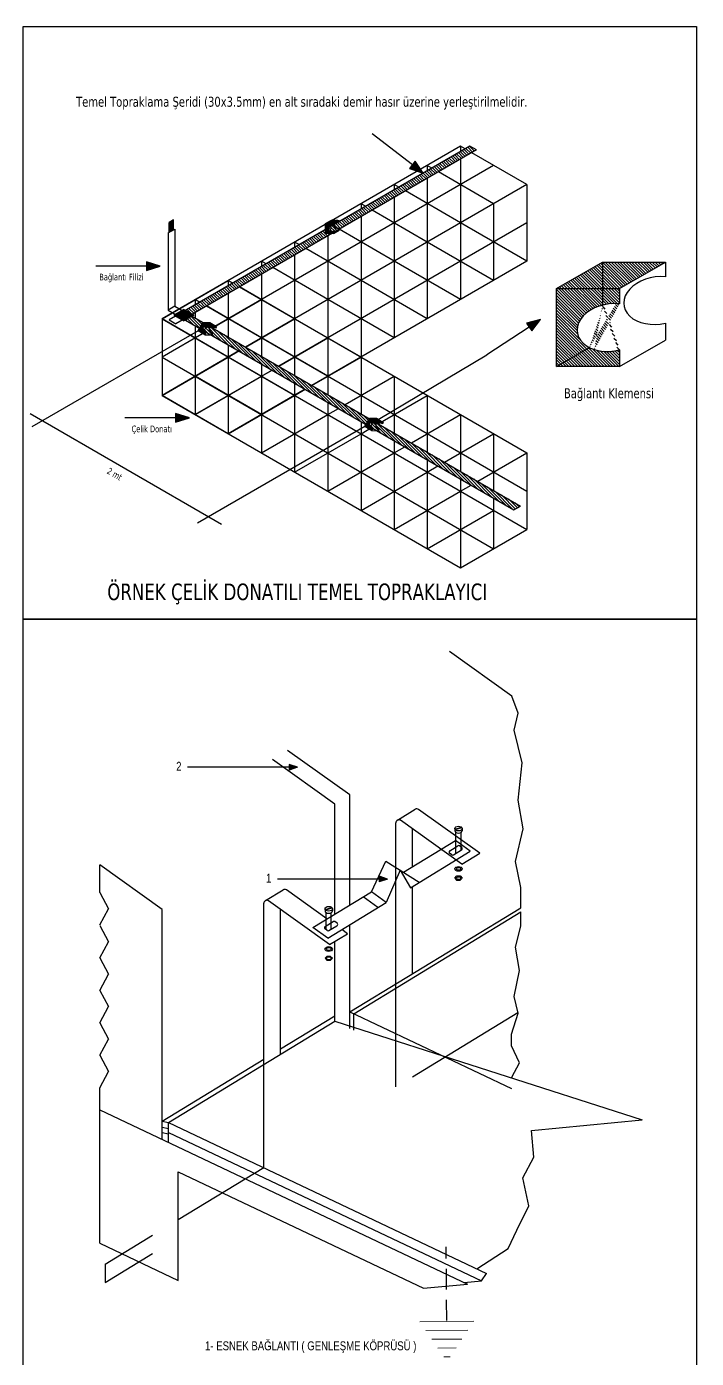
# Model space of a CAD drawing. Header units: millimetres. Extents: x 943 to 8976, y 750 to 4245.
# Drawn here: x 2822 to 3233, y 1543 to 2360 of the extents above; entities that cross this region are included whole.
import ezdxf

# ---------------------------------------------------------------- set-up
doc = ezdxf.new("R2010")
doc.units = ezdxf.units.MM
for name, pattern in [('DASHED', [19.05, 12.7, -6.35]), ('HIDDEN', [0.375, 0.25, -0.125]), ('SOLID_LINE', [0])]:
    doc.linetypes.add(name, pattern=pattern)
for name, color, linetype in [('AHAT', 3, 'Continuous'), ('AYD', 10, 'Continuous'), ('CEVRE', 9, 'Continuous'), ('MIMARI', 2, 'SOLID_LINE'), ('OYAZI', 3, 'Continuous'), ('topraklama', 3, 'DASHED'), ('YAZI', 8, 'Continuous')]:
    doc.layers.add(name, color=color, linetype=linetype)
doc.layers.add('SEMBOL', color=3, linetype='Continuous', lineweight=18)
doc.styles.add('2', font='wturkce.shx', dxfattribs={"height": 0.2})
doc.styles.add('ROMANS', font='tahoma.ttf')
pattern_1 = [(135, (4834.5803, 18959.45386), (-0.360125004, -0.360125004), [])]
pattern_2 = [(135, (4834.5803, 18959.4539), (-0.90031251, -0.90031251), [])]

# ---------------------------------------------------------------- blocks, each defined once
blk = doc.blocks.new('OK1')
at = {"layer": 'AYD', "color": 4}
blk.add_line((0.164, 0), (0.773, 0), dxfattribs=at)
at = {"layer": 'AYD', "color": 1}
blk.add_lwpolyline([(0, 0), (0.164, -0.057), (0.164, 0.057)], close=True, dxfattribs=at)
blk.add_solid([(0, 0), (0.164, -0.057), (0.164, 0.057)], dxfattribs=at)
blk = doc.blocks.new('Topraklama')
at = {"layer": 'SEMBOL'}
for p, q in [((-18.29, 0), (18.29, 0)), ((-14.26, -6), (14.26, -6)), ((-10.24, -12), (10.24, -12)), ((-6.21, -18), (6.21, -18)), ((-2.19, -24), (2.19, -24))]:
    blk.add_line(p, q, dxfattribs=at)

msp = doc.modelspace()

# ---------------------------------------------------------------- hatches: boundary and pattern name
at = {"layer": 'AYD', "linetype": 'Continuous'}
h = msp.add_hatch(dxfattribs=at)
h.set_pattern_fill('ANSI31', color=256, scale=10.185873, angle=90, style=0)
h.set_pattern_definition(pattern_2)
h.paths.add_polyline_path([(2919.51, 2186), (2923.59, 2183.65), (3098.3, 2284.52), (3094.22, 2286.87)])
h = msp.add_hatch(dxfattribs=at)
h.set_pattern_fill('ANSI31', color=256, scale=4.074349, angle=90, style=0)
h.set_pattern_definition(pattern_1)
h.paths.add_polyline_path([(2912.19, 2241.58), (2909.47, 2240.01), (2909.47, 2233.86), (2912.19, 2235.43)])
h = msp.add_hatch(dxfattribs=at)
h.set_pattern_fill('ANSI31', color=256, scale=1.273234, angle=202.84688, style=0)
h.set_pattern_definition([(134.743964, (3219.74607, 4334.27543), (-0.113040838, -0.112035042), [])])
h.paths.add_polyline_path([(3009.16, 2241.31), (3009.15, 2239.28), (3010.47, 2239.27), (3014, 2241.29)])
h.paths.add_polyline_path([(3009.15, 2239.28), (3009.16, 2241.31), (3005.63, 2239.3)])
edge = h.paths.add_edge_path()
edge.add_line((3005.63, 2239.3), (3005.6, 2233.31))
edge.add_line((3005.6, 2233.31), (3008.13, 2234.75))
edge.add_ellipse((3009.77, 2236.28), major_axis=(2.58, 0.37), ratio=0.696719, start_angle=98.44137, end_angle=224.85522, ccw=False)
edge.add_line((3009.14, 2238.01), (3009.15, 2239.28))
edge.add_line((3009.15, 2239.28), (3005.63, 2239.3))
edge = h.paths.add_edge_path()
edge.add_line((3010.44, 2233.29), (3010.45, 2234.57))
edge.add_ellipse((3009.77, 2236.28), major_axis=(2.58, 0.37), ratio=0.696719, start_angle=224.85522, end_angle=279.3285, ccw=False)
edge.add_line((3008.13, 2234.75), (3005.6, 2233.31))
edge.add_line((3005.6, 2233.31), (3010.44, 2233.29))
edge = h.paths.add_edge_path()
edge.add_ellipse((3009.77, 2236.28), major_axis=(2.58, 0.37), ratio=0.696719, start_angle=68.83353, end_angle=98.44137, ccw=False)
edge.add_line((3010.46, 2238.09), (3010.47, 2239.27))
edge.add_line((3010.47, 2239.27), (3009.15, 2239.28))
edge.add_line((3009.15, 2239.28), (3009.14, 2238.01))
h = msp.add_hatch(dxfattribs=at)
h.set_pattern_fill('ANSI31', color=256, scale=10.185873, angle=90, style=0)
h.set_pattern_definition([(135, (4785.4982, 18966.7763), (-0.90031251, -0.90031251), [])])
h.paths.add_polyline_path([(3175.61, 2215.7), (3175.61, 2199.45), (3186.19, 2199.45), (3214.34, 2215.7)])
h.paths.add_polyline_path([(3175.61, 2199.45), (3175.61, 2215.7), (3147.46, 2199.45)])
edge = h.paths.add_edge_path(flags=17)
edge.add_line((3147.46, 2199.45), (3147.46, 2151.56))
edge.add_line((3147.46, 2151.56), (3167.65, 2163.21))
edge.add_ellipse((3180.75, 2175.51), major_axis=(20.6, 3.07), ratio=0.696719, start_angle=98.44137, end_angle=224.85522, ccw=False)
edge.add_line((3175.61, 2189.26), (3175.61, 2199.45))
edge.add_line((3175.61, 2199.45), (3147.46, 2199.45))
edge = h.paths.add_edge_path()
edge.add_line((3186.19, 2199.45), (3147.46, 2199.45))
edge.add_line((3147.46, 2199.45), (3147.46, 2151.56))
edge.add_line((3147.46, 2151.56), (3167.65, 2163.21))
edge.add_ellipse((3180.75, 2175.51), major_axis=(20.6, 3.07), ratio=0.696719, start_angle=68.83353, end_angle=224.85522, ccw=False)
edge.add_line((3186.19, 2190), (3186.19, 2199.45))
edge = h.paths.add_edge_path()
edge.add_ellipse((3180.75, 2175.51), major_axis=(20.6, 3.07), ratio=0.696719, start_angle=98.44137, end_angle=279.3285, ccw=False)
edge.add_line((3175.61, 2189.26), (3175.61, 2199.45))
edge.add_line((3175.61, 2199.45), (3147.46, 2199.45))
edge.add_line((3147.46, 2199.45), (3147.46, 2151.56))
edge.add_line((3147.46, 2151.56), (3186.19, 2151.56))
edge.add_line((3186.19, 2151.56), (3186.19, 2161.84))
h = msp.add_hatch(dxfattribs=at)
h.set_pattern_fill('ANSI31', color=256, scale=4.074349, angle=90, style=0)
h.set_pattern_definition(pattern_1)
h.paths.add_polyline_path([(2917.47, 2180.12), (2918.49, 2180.71), (2914.42, 2183.06), (2913.4, 2182.47)])
h.paths.add_polyline_path([(2913.4, 2183.65), (2912.38, 2183.06), (2913.4, 2182.47), (2914.42, 2183.06)])
h.paths.add_polyline_path([(2913.4, 2183.65), (2914.42, 2183.06), (2918.49, 2185.41), (2917.47, 2186)])
h.paths.add_polyline_path([(2919.51, 2186), (2918.49, 2186.59), (2917.47, 2186), (2918.49, 2185.41)])
h.paths.add_polyline_path([(2919.51, 2186), (2918.49, 2185.41), (2922.57, 2183.06), (2923.59, 2183.65)])
h.paths.add_polyline_path([(2918.49, 2185.41), (2914.42, 2183.06), (2918.49, 2180.71), (2922.57, 2183.06)])
h.paths.add_polyline_path([(2923.59, 2182.47), (2922.57, 2183.06), (2918.49, 2180.71), (2919.51, 2180.12)])
h.paths.add_polyline_path([(2923.59, 2182.47), (2924.6, 2183.06), (2923.59, 2183.65), (2922.57, 2183.06)])
h.paths.add_polyline_path([(2918.49, 2180.71), (2917.47, 2180.12), (2918.49, 2179.53), (2919.51, 2180.12)])
h = msp.add_hatch(dxfattribs=at)
h.set_pattern_fill('ANSI31', color=256, scale=10.185873, angle=90, style=0)
h.set_pattern_definition(pattern_2)
h.paths.add_polyline_path([(2923.59, 2182.47), (2919.51, 2180.12), (3121.33, 2063.6), (3125.41, 2065.95)])
h = msp.add_hatch(dxfattribs=at)
h.set_pattern_fill('ANSI31', color=256, scale=1.273234, angle=59.0541, style=0)
h.set_pattern_definition([(104.054098, (4183.80325, 3870.96925), (-0.154390285, -0.038648694), [])])
h.paths.add_polyline_path([(2934.48, 2178.62), (2933.43, 2176.88), (2934.57, 2176.2), (2938.63, 2176.13)])
h.paths.add_polyline_path([(2933.43, 2176.88), (2934.48, 2178.62), (2930.42, 2178.69)])
edge = h.paths.add_edge_path()
edge.add_line((2930.42, 2178.69), (2927.34, 2173.56))
edge.add_line((2927.34, 2173.56), (2930.25, 2173.51))
edge.add_ellipse((2932.44, 2173.99), major_axis=(2.41, -1), ratio=0.696719, start_angle=98.44137, end_angle=224.85522, ccw=False)
edge.add_line((2932.78, 2175.79), (2933.43, 2176.88))
edge.add_line((2933.43, 2176.88), (2930.42, 2178.69))
edge = h.paths.add_edge_path()
edge.add_line((2931.49, 2171.07), (2932.15, 2172.17))
edge.add_ellipse((2932.44, 2173.99), major_axis=(2.41, -1), ratio=0.696719, start_angle=224.85522, end_angle=279.3285, ccw=False)
edge.add_line((2930.25, 2173.51), (2927.34, 2173.56))
edge.add_line((2927.34, 2173.56), (2931.49, 2171.07))
edge = h.paths.add_edge_path()
edge.add_ellipse((2932.44, 2173.99), major_axis=(2.41, -1), ratio=0.696719, start_angle=68.83353, end_angle=98.44137, ccw=False)
edge.add_line((2933.96, 2175.19), (2934.57, 2176.2))
edge.add_line((2934.57, 2176.2), (2933.43, 2176.88))
edge.add_line((2933.43, 2176.88), (2932.78, 2175.79))
h = msp.add_hatch(dxfattribs=at)
h.set_pattern_fill('ANSI31', color=256, scale=1.273234, angle=59.0541, style=0)
h.set_pattern_definition([(104.054098, (4286.15218, 3812.15293), (-0.154390285, -0.038648694), [])])
h.paths.add_polyline_path([(3036.83, 2119.81), (3035.78, 2118.07), (3036.92, 2117.39), (3040.98, 2117.32)])
h.paths.add_polyline_path([(3035.78, 2118.07), (3036.83, 2119.81), (3032.76, 2119.87)])
edge = h.paths.add_edge_path()
edge.add_line((3032.76, 2119.87), (3029.69, 2114.74))
edge.add_line((3029.69, 2114.74), (3032.6, 2114.69))
edge.add_ellipse((3034.79, 2115.17), major_axis=(2.41, -1), ratio=0.696719, start_angle=98.44137, end_angle=224.85522, ccw=False)
edge.add_line((3035.13, 2116.97), (3035.78, 2118.07))
edge.add_line((3035.78, 2118.07), (3032.76, 2119.87))
edge = h.paths.add_edge_path()
edge.add_line((3033.84, 2112.25), (3034.5, 2113.35))
edge.add_ellipse((3034.79, 2115.17), major_axis=(2.41, -1), ratio=0.696719, start_angle=224.85522, end_angle=279.3285, ccw=False)
edge.add_line((3032.6, 2114.69), (3029.69, 2114.74))
edge.add_line((3029.69, 2114.74), (3033.84, 2112.25))
edge = h.paths.add_edge_path()
edge.add_ellipse((3034.79, 2115.17), major_axis=(2.41, -1), ratio=0.696719, start_angle=68.83353, end_angle=98.44137, ccw=False)
edge.add_line((3036.31, 2116.37), (3036.92, 2117.39))
edge.add_line((3036.92, 2117.39), (3035.78, 2118.07))
edge.add_line((3035.78, 2118.07), (3035.13, 2116.97))
at = {"layer": 'MIMARI', "linetype": 'Continuous'}
for points in [[(2983.25, 1907.4), (2983.25, 1903.94), (2988.45, 1905.67)], [(3038.43, 1838.76), (3038.43, 1835.3), (3043.63, 1837.03)]]:
    msp.add_hatch(color=256, dxfattribs=at).paths.add_polyline_path(points)

# ---------------------------------------------------------------- linework, layer by layer
at = {"layer": 'AHAT', "linetype": 'Continuous'}
for p, q in [((3049.8, 1873.26), (3060.67, 1879.87)), ((3100.25, 1852.98), (3062.69, 1879.8)), ((3048.81, 1778.98), (3048.81, 1871.63)), ((3089.28, 1846.29), (3051.71, 1873.12)), ((3059.07, 1844.65), (3059.07, 1867.86)), ((3085.01, 1868.05), (3085.01, 1866.74)), ((3085.12, 1867.59), (3089.19, 1868.85)), ((3085.24, 1867.41), (3089.34, 1868.68)), ((3085.7, 1852.8), (3085.7, 1865.72)), ((3088.79, 1854.68), (3088.79, 1865.65)), ((3089.56, 1868.05), (3089.56, 1866.74)), ((3053.43, 1841.21), (3085.41, 1860.69)), ((3081.87, 1854.43), (3086.83, 1857.45)), ((3094.51, 1854.19), (3085.41, 1860.69)), ((3089.22, 1856.43), (3087.84, 1857.42)), ((3033.79, 1829.25), (3042.7, 1847.99)), ((3042.7, 1847.99), (3063.13, 1835.07)), ((3057.68, 1831.76), (3094.51, 1854.19)), ((3083.19, 1851.92), (3081.81, 1852.9)), ((3084.2, 1851.88), (3089.16, 1854.91)), ((3089.28, 1846.29), (3100.25, 1852.98)), ((3051.36, 1842.52), (3042.89, 1822.75)), ((3051.36, 1842.52), (3057.68, 1831.76)), ((3085.01, 1837.65), (3086.32, 1838.97)), ((3086.32, 1838.97), (3088.24, 1838.97)), ((3088.24, 1838.97), (3089.56, 1837.65)), ((3059.07, 1778.98), (3059.07, 1832.6)), ((3085.01, 1837.65), (3086.07, 1836.41)), ((3086.07, 1836.41), (3088.37, 1836.41)), ((3089.56, 1837.65), (3088.37, 1836.41)), ((2968.63, 1823.82), (2979.49, 1830.43)), ((3008.1, 1796.85), (2970.53, 1823.68)), ((3006.41, 1812.58), (2981.51, 1830.36)), ((2997.81, 1807.34), (3033.79, 1829.25)), ((3006.92, 1800.84), (3042.89, 1822.75)), ((3037.8, 1819.65), (3028.7, 1826.15)), ((3042.89, 1822.75), (3033.79, 1829.25)), ((2967.64, 1729.54), (2967.64, 1822.19)), ((2977.9, 1729.54), (2977.9, 1818.42)), ((3005.26, 1818.85), (3005.26, 1817.54)), ((3005.37, 1818.39), (3009.44, 1819.65)), ((3005.49, 1818.21), (3009.59, 1819.48)), ((3005.95, 1805.93), (3005.95, 1816.52)), ((3009.04, 1806.26), (3009.04, 1816.45)), ((3009.81, 1818.85), (3009.81, 1817.54)), ((3006.92, 1800.84), (2997.81, 1807.34)), ((3006.63, 1805.44), (3005.26, 1806.42)), ((3005.31, 1807.95), (3010.28, 1810.97)), ((3007.64, 1805.4), (3012.61, 1808.43)), ((3012.66, 1809.96), (3011.29, 1810.94)), ((3019.08, 1803.54), (3015.52, 1806.08)), ((3008.1, 1796.85), (3019.08, 1803.54)), ((3005.26, 1788.45), (3006.57, 1789.77)), ((3006.57, 1789.77), (3008.49, 1789.77)), ((3008.49, 1789.77), (3009.81, 1788.45)), ((3005.26, 1788.45), (3006.32, 1787.21)), ((3006.32, 1787.21), (3008.62, 1787.21)), ((3009.81, 1788.45), (3008.62, 1787.21)), ((2870.28, 1600.79), (2899.28, 1618.45)), ((2870.28, 1589.54), (2899.28, 1607.2)), ((2870.28, 1600.79), (2870.28, 1589.54))]:
    msp.add_line(p, q, dxfattribs=at)
at = {"layer": 'AHAT', "linetype": 'DASHED', "ltscale": 100}
for p, q in [((3048.81, 1709.53), (3048.81, 1778.98)), ((3059.07, 1715.78), (3123.77, 1755.18)), ((2967.64, 1660.09), (2967.64, 1729.54)), ((2915.09, 1628.08), (2967.64, 1660.09))]:
    msp.add_line(p, q, dxfattribs=at)
at = {"layer": 'AHAT', "linetype": 'Continuous'}
for centre, radius, start, end in [((3061.62, 1878.31), 1.83, 54.47066, 121.34375), ((3087.31, 1856.67), 0.917, 54.47066, 121.34375), ((3088.68, 1855.69), 0.917, 301.34375, 54.47066), ((3082.35, 1853.65), 0.917, 121.34375, 234.47066), ((3083.72, 1852.66), 0.917, 234.47066, 301.34375), ((2980.45, 1828.87), 1.83, 54.47066, 121.34375), ((2969.47, 1822.19), 1.83, 54.47066, 180), ((3005.79, 1807.17), 0.917, 121.34375, 234.47066), ((3010.76, 1810.19), 0.917, 54.47066, 121.34375), ((3012.13, 1809.21), 0.917, 301.34375, 54.47066), ((3007.17, 1806.19), 0.917, 234.47066, 301.34375)]:
    msp.add_arc(centre, radius, start, end, dxfattribs=at)
at = {"layer": 'AHAT', "linetype": 'HIDDEN'}
msp.add_arc((3050.64, 1871.63), 1.83, 54.47066, 180, dxfattribs=at)
at = {"layer": 'AHAT', "linetype": 'Continuous'}
for centre, major_axis in [((3087.28, 1868.05), (-2.28, 0)), ((3087.28, 1843.32), (-2.28, 0)), ((3087.33, 1843.35), (-1.37, 0)), ((3087.33, 1837.62), (-1.37, 0)), ((3007.53, 1818.85), (-2.28, 0)), ((3007.53, 1794.12), (-2.28, 0)), ((3007.58, 1794.15), (-1.37, 0)), ((3007.58, 1788.42), (-1.37, 0))]:
    msp.add_ellipse(centre, major_axis=major_axis, ratio=0.641247, dxfattribs=at)
for centre in [(3087.28, 1866.74), (3007.53, 1817.54)]:
    msp.add_ellipse(centre, major_axis=(2.28, 0), ratio=0.641247, start_param=3.141593, end_param=6.283185, dxfattribs=at)
at = {"layer": 'AYD', "linetype": 'Continuous'}
for p, q in [((3088.47, 2286.8), (2905.13, 2180.94)), ((3094.22, 2286.87), (2909.51, 2180.23)), ((3098.3, 2284.52), (2913.58, 2177.88)), ((3088.47, 2286.8), (3088.47, 2283.55)), ((3091.28, 2285.18), (3088.47, 2286.8)), ((3098.3, 2284.52), (3094.22, 2286.87)), ((3129.21, 2263.28), (3095.36, 2282.82)), ((3108.84, 2275.04), (2936.05, 2175.28)), ((3068.1, 2275.04), (3068.1, 2271.79)), ((3070.91, 2273.41), (3068.1, 2275.04)), ((3088.47, 2278.85), (3088.47, 2239.75)), ((3068.1, 2267.08), (3068.1, 2227.99)), ((3108.84, 2251.51), (3074.99, 2271.06)), ((3129.21, 2263.28), (2956.42, 2163.52)), ((3047.73, 2263.28), (3047.73, 2260.03)), ((3050.54, 2261.65), (3047.73, 2263.28)), ((3088.47, 2239.75), (3054.62, 2259.3)), ((3129.21, 2263.28), (3129.21, 2216.23)), ((3027.36, 2251.51), (3027.36, 2248.27)), ((3030.17, 2249.89), (3027.36, 2251.51)), ((3068.1, 2227.99), (3034.24, 2247.54)), ((3047.73, 2255.32), (3047.73, 2216.23)), ((3108.84, 2251.51), (3108.84, 2204.47)), ((2912.19, 2241.58), (2909.47, 2240.01)), ((2909.47, 2233.86), (2909.47, 2240.01)), ((2912.19, 2235.43), (2912.19, 2241.58)), ((3129.21, 2239.75), (2976.8, 2151.75)), ((3005.63, 2239.3), (3009.16, 2241.31)), ((3006.98, 2239.75), (3006.98, 2236.5)), ((3009.8, 2238.13), (3006.98, 2239.75)), ((3009.16, 2241.31), (3009.14, 2238.01)), ((3009.16, 2241.31), (3014, 2241.29)), ((3010.47, 2239.27), (3014, 2241.29)), ((3014, 2241.29), (3013.99, 2240.16)), ((3027.36, 2243.56), (3027.36, 2204.47)), ((3088.47, 2239.75), (3088.47, 2192.71)), ((3129.21, 2216.23), (3088.47, 2239.75)), ((2908.98, 2233.57), (2913.05, 2235.92)), ((2908.98, 2233.57), (2908.98, 2186.2)), ((2913.05, 2235.92), (2913.05, 2188.56)), ((3005.6, 2233.31), (3008.13, 2234.75)), ((3006.98, 2231.8), (3006.98, 2192.71)), ((3010.44, 2233.29), (3013.97, 2235.3)), ((3047.73, 2216.23), (3013.87, 2235.78)), ((3013.98, 2236.61), (3013.97, 2235.3)), ((2986.61, 2227.99), (2986.61, 2224.74)), ((2989.43, 2226.37), (2986.61, 2227.99)), ((3027.36, 2204.47), (2993.5, 2224.01)), ((3068.1, 2227.99), (3068.1, 2180.94)), ((3108.84, 2204.47), (3068.1, 2227.99)), ((2966.24, 2216.23), (2966.24, 2212.98)), ((2969.05, 2214.61), (2966.24, 2216.23)), ((2986.61, 2220.04), (2986.61, 2180.94)), ((3129.21, 2216.23), (2997.17, 2139.99)), ((3047.73, 2216.23), (3047.73, 2169.18)), ((3088.47, 2192.71), (3047.73, 2216.23)), ((3147.46, 2199.45), (3175.61, 2215.7)), ((3175.61, 2215.7), (3214.34, 2215.7)), ((3175.61, 2215.7), (3175.61, 2189.26)), ((3186.19, 2199.45), (3214.34, 2215.7)), ((3214.34, 2215.7), (3214.34, 2206.63)), ((2966.24, 2208.28), (2966.24, 2169.18)), ((3006.98, 2192.71), (2973.13, 2212.25)), ((2905.13, 2180.94), (2945.87, 2204.47)), ((2945.87, 2204.47), (2945.87, 2201.22)), ((2945.87, 2204.47), (2948.68, 2202.84)), ((2945.87, 2204.47), (2945.87, 2201.22)), ((2948.68, 2202.84), (2945.87, 2204.47)), ((2986.61, 2180.94), (2952.76, 2200.49)), ((2952.76, 2200.49), (3129.21, 2098.61)), ((3027.36, 2204.47), (3027.36, 2157.42)), ((3068.1, 2180.94), (3027.36, 2204.47)), ((2925.5, 2192.71), (2925.5, 2189.46)), ((2925.5, 2192.71), (2928.31, 2191.08)), ((2928.31, 2191.08), (2925.5, 2192.71)), ((2936.05, 2175.28), (2966.24, 2192.71)), ((2945.87, 2196.52), (2945.87, 2169.61)), ((2945.87, 2196.52), (2945.87, 2169.61)), ((2966.24, 2192.71), (2966.24, 2157.85)), ((3006.98, 2192.71), (3006.98, 2145.66)), ((3047.73, 2169.18), (3006.98, 2192.71)), ((2913.05, 2188.56), (2908.98, 2186.2)), ((2908.98, 2186.2), (3121.33, 2063.6)), ((2918.49, 2186.59), (2912.38, 2183.06)), ((2912.38, 2183.06), (2918.49, 2179.53)), ((2913.05, 2188.56), (3125.41, 2065.95)), ((2918.49, 2186.59), (2924.6, 2183.06)), ((2924.6, 2183.06), (2918.49, 2179.53)), ((2925.5, 2184.75), (2925.5, 2181.37)), ((2966.24, 2169.18), (2932.38, 2188.73)), ((2932.38, 2188.73), (3129.21, 2075.09)), ((2905.13, 2180.94), (2905.13, 2133.9)), ((2945.87, 2157.42), (2905.13, 2180.94)), ((2905.13, 2180.94), (3129.21, 2051.57)), ((2905.13, 2180.94), (2905.13, 2133.9)), ((2909.51, 2180.23), (2913.58, 2177.88)), ((2925.5, 2176.67), (2925.5, 2145.66)), ((2930.42, 2178.69), (2934.48, 2178.62)), ((2934.48, 2178.62), (2932.78, 2175.79)), ((2934.48, 2178.62), (2938.63, 2176.13)), ((2934.57, 2176.2), (2938.63, 2176.13)), ((2938.63, 2176.13), (2938.05, 2175.16)), ((2956.42, 2163.52), (2986.61, 2180.94)), ((2986.61, 2180.94), (2986.61, 2146.09)), ((3027.36, 2157.42), (2986.61, 2180.94)), ((2986.61, 2180.94), (2986.61, 2146.09)), ((3214.34, 2178.27), (3214.34, 2167.81)), ((2927.34, 2173.56), (2825.23, 2114.6)), ((2931.98, 2172.92), (2905.13, 2157.42)), ((2925.5, 2169.18), (2931.98, 2172.92)), ((2925.5, 2169.18), (2925.5, 2122.14)), ((2925.5, 2169.18), (2925.5, 2122.14)), ((2927.34, 2173.56), (2930.25, 2173.51)), ((2931.49, 2171.07), (2935.55, 2171)), ((2936.22, 2172.12), (2935.55, 2171)), ((2966.24, 2169.18), (2966.24, 2157.85)), ((3006.98, 2145.66), (2966.24, 2169.18)), ((2976.8, 2151.75), (3006.98, 2169.18)), ((3006.98, 2169.18), (3006.98, 2134.32)), ((3186.19, 2151.56), (3214.34, 2167.81)), ((2952.35, 2161.16), (2905.13, 2133.9)), ((2945.87, 2164.9), (2945.87, 2157.42)), ((2945.87, 2164.9), (2945.87, 2157.42)), ((2945.87, 2157.42), (2952.35, 2161.16)), ((3037.98, 2119.11), (3104.68, 2158.83)), ((3147.46, 2151.56), (3167.65, 2163.21)), ((2905.13, 2157.42), (3108.84, 2039.81)), ((2905.13, 2133.9), (2945.87, 2157.42)), ((2972.72, 2149.4), (2925.5, 2122.14)), ((2986.61, 2133.9), (2945.87, 2157.42)), ((2945.87, 2157.42), (2945.87, 2110.37)), ((2945.87, 2157.42), (2945.87, 2110.37)), ((2966.24, 2153.14), (2966.24, 2122.14)), ((2966.24, 2153.14), (2966.24, 2145.66)), ((2966.24, 2145.66), (2972.72, 2149.4)), ((2997.17, 2139.99), (3027.36, 2157.42)), ((3027.36, 2157.42), (3027.36, 2122.56)), ((2966.24, 2122.14), (2925.5, 2145.66)), ((2925.5, 2122.14), (2966.24, 2145.66)), ((2966.24, 2145.66), (2966.24, 2098.61)), ((2986.61, 2141.38), (2986.61, 2133.9)), ((2986.61, 2141.38), (2986.61, 2133.9)), ((3017.54, 2128.23), (3047.73, 2145.66)), ((3047.73, 2145.66), (3047.73, 2110.8)), ((2945.87, 2110.37), (2905.13, 2133.9)), ((2905.13, 2133.9), (3088.47, 2028.04)), ((2993.09, 2137.64), (2945.87, 2110.37)), ((2945.87, 2110.37), (2986.61, 2133.9)), ((2986.61, 2133.9), (2993.09, 2137.64)), ((2986.61, 2133.9), (2986.61, 2086.85)), ((3037.91, 2116.47), (3068.1, 2133.9)), ((3068.1, 2133.9), (3068.1, 2099.04)), ((3006.98, 2129.62), (3006.98, 2122.14)), ((3006.98, 2122.14), (3013.46, 2125.88)), ((2824.14, 2122.76), (2941.77, 2054.84)), ((2966.24, 2098.61), (3006.98, 2122.14)), ((3006.98, 2122.14), (3006.98, 2075.09)), ((3027.36, 2117.86), (3027.36, 2110.37)), ((3032.76, 2119.87), (3036.83, 2119.81)), ((3036.83, 2119.81), (3035.13, 2116.97)), ((3036.83, 2119.81), (3040.98, 2117.32)), ((3036.92, 2117.39), (3040.98, 2117.32)), ((3040.98, 2117.32), (3040.4, 2116.35)), ((3058.28, 2104.71), (3088.47, 2122.14)), ((3088.47, 2122.14), (3088.47, 2087.28)), ((3029.69, 2114.74), (2927.01, 2055.46)), ((2986.61, 2086.85), (3027.36, 2110.37)), ((3027.36, 2110.37), (3033.84, 2114.12)), ((3027.36, 2110.37), (3027.36, 2063.33)), ((3029.69, 2114.74), (3032.6, 2114.69)), ((3033.84, 2112.25), (3037.9, 2112.18)), ((3038.57, 2113.31), (3037.9, 2112.18)), ((3078.65, 2092.95), (3108.84, 2110.37)), ((3108.84, 2110.37), (3108.84, 2075.52)), ((3047.73, 2106.1), (3047.73, 2098.61)), ((3047.73, 2098.61), (3054.21, 2102.35)), ((3006.98, 2075.09), (3047.73, 2098.61)), ((3047.73, 2098.61), (3047.73, 2051.57)), ((3068.1, 2094.33), (3068.1, 2086.85)), ((3099.03, 2081.18), (3129.21, 2098.61)), ((3129.21, 2098.61), (3129.21, 2051.57)), ((3027.36, 2063.33), (3068.1, 2086.85)), ((3068.1, 2086.85), (3074.58, 2090.59)), ((3068.1, 2086.85), (3068.1, 2039.81)), ((3108.84, 2086.85), (3108.84, 2075.52)), ((3088.47, 2082.57), (3088.47, 2075.09)), ((3088.47, 2075.09), (3094.95, 2078.83)), ((3047.73, 2051.57), (3088.47, 2075.09)), ((3088.47, 2075.09), (3088.47, 2028.04)), ((3108.84, 2070.81), (3108.84, 2039.81)), ((3108.84, 2070.81), (3108.84, 2063.33)), ((3068.1, 2039.81), (3108.84, 2063.33)), ((3121.33, 2063.6), (3125.41, 2065.95)), ((3088.47, 2028.04), (3129.21, 2051.57))]:
    msp.add_line(p, q, dxfattribs=at)
for points in [[(3010.45, 2234.57), (3010.44, 2233.29), (3005.6, 2233.31), (3005.63, 2239.3), (3010.47, 2239.27), (3010.46, 2238.09)], [(3186.19, 2161.84), (3186.19, 2151.56), (3147.46, 2151.56), (3147.46, 2199.45), (3186.19, 2199.45), (3186.19, 2190)], [(2932.15, 2172.17), (2931.49, 2171.07), (2927.34, 2173.56), (2930.42, 2178.69), (2934.57, 2176.2), (2933.96, 2175.19)], [(3034.5, 2113.35), (3033.84, 2112.25), (3029.69, 2114.74), (3032.76, 2119.87), (3036.92, 2117.39), (3036.31, 2116.37)]]:
    msp.add_lwpolyline(points, dxfattribs=at)
for centre, major_axis, start_param, end_param in [((3013.37, 2238.34), (2.58, 0.37), 1.22921, 4.847364), ((3009.77, 2236.28), (2.58, 0.37), 1.201372, 4.875202), ((3209.45, 2192.08), (20.6, 3.07), 1.22921, 4.847364), ((3180.75, 2175.51), (20.6, 3.07), 1.201372, 4.875202), ((2932.44, 2173.99), (-2.41, 1), 4.342964, 8.016795), ((2936.59, 2173.92), (-2.41, 1), 4.370802, 7.988957), ((3034.79, 2115.17), (-2.41, 1), 4.342964, 8.016795), ((3038.94, 2115.1), (-2.41, 1), 4.370802, 7.988957)]:
    msp.add_ellipse(centre, major_axis=major_axis, ratio=0.696719, start_param=start_param, end_param=end_param, dxfattribs=at)
at = {"layer": 'CEVRE'}
msp.add_lwpolyline([(3233.37, 1996.58), (2819.79, 1996.58), (2819.79, 2360.16), (3233.37, 2360.16)], close=True, dxfattribs=at)
at = {"layer": 'MIMARI', "linetype": 'Continuous'}
for p, q in [((3120.07, 1949.3), (3081.79, 1976.64)), ((3123.88, 1938.77), (3120.07, 1949.3)), ((3121.49, 1928.41), (3123.88, 1938.77)), ((3126.28, 1908.49), (3121.49, 1928.41)), ((3020.55, 1888.69), (2982.27, 1916.02)), ((2988.45, 1905.67), (2920.87, 1905.67)), ((3011.25, 1883.02), (2972.96, 1910.36)), ((2988.45, 1905.67), (2983.25, 1907.4)), ((2983.25, 1907.4), (2983.25, 1903.94)), ((2988.45, 1905.67), (2983.25, 1903.94)), ((3123.88, 1885.38), (3126.28, 1908.49)), ((3020.55, 1821.19), (3020.55, 1888.69)), ((3011.25, 1815.52), (3011.25, 1883.02)), ((3127.07, 1867.84), (3123.88, 1885.38)), ((3122.29, 1847.92), (3127.07, 1867.84)), ((3125.48, 1831.98), (3122.29, 1847.92)), ((2866.89, 1828.82), (2866.89, 1845.75)), ((2905.17, 1818.41), (2866.89, 1845.75)), ((3043.63, 1837.03), (3038.43, 1838.76)), ((3038.43, 1838.76), (3038.43, 1835.3)), ((3043.63, 1837.03), (2976.05, 1837.03)), ((3043.63, 1837.03), (3038.43, 1835.3)), ((3125.48, 1819.42), (3125.48, 1831.98)), ((2866.89, 1828.82), (2872.28, 1818.86)), ((2866.89, 1808.91), (2872.28, 1818.86)), ((2905.17, 1677.39), (2905.17, 1818.41)), ((3020.55, 1755.51), (3125.48, 1819.42)), ((3022.9, 1754.4), (3125.48, 1816.88)), ((3125.48, 1815.24), (3125.48, 1816.88)), ((3125.48, 1808.07), (3125.48, 1815.24)), ((2866.89, 1808.55), (2872.28, 1798.6)), ((3020.55, 1745.44), (3020.55, 1809.14)), ((3122.29, 1795.32), (3125.48, 1808.07)), ((2866.89, 1788.64), (2872.28, 1798.6)), ((3011.25, 1749.85), (3011.25, 1798.77)), ((3124.68, 1780.98), (3122.29, 1795.32)), ((2866.89, 1788.64), (2872.28, 1778.69)), ((2866.89, 1768.73), (2872.28, 1778.69)), ((3121.49, 1765.04), (3124.68, 1780.98)), ((2866.89, 1768.73), (2872.28, 1758.78)), ((2866.89, 1748.82), (2872.28, 1758.78)), ((3123.88, 1754.68), (3121.49, 1765.04)), ((2909.16, 1687.67), (3011.25, 1749.85)), ((2977.9, 1732.84), (3011.25, 1753.15)), ((3011.25, 1749.85), (3200.16, 1689.29)), ((3020.55, 1755.51), (3119.76, 1708.48)), ((3022.9, 1744.32), (3022.9, 1754.4)), ((3119.9, 1741.97), (3123.88, 1754.68)), ((2866.89, 1748.82), (2872.28, 1738.87)), ((3119.9, 1734.75), (3119.9, 1741.97)), ((2866.89, 1728.91), (2872.28, 1738.87)), ((3124.68, 1724.39), (3119.9, 1734.75)), ((2866.89, 1728.91), (2872.28, 1718.96)), ((2905.17, 1688.55), (2967.64, 1726.59)), ((3120.07, 1715.57), (3124.68, 1724.39)), ((2866.89, 1709), (2872.28, 1718.96)), ((2866.89, 1613.58), (2866.89, 1709)), ((2866.89, 1695.54), (3092.71, 1588.48)), ((2905.17, 1688.55), (2909.16, 1687.67)), ((2905.17, 1684.9), (2909.16, 1684.03)), ((2909.16, 1675.5), (2909.16, 1687.67)), ((2909.16, 1687.67), (3104.46, 1595.09)), ((3131.99, 1682.8), (3200.16, 1689.29)), ((2905.17, 1681.53), (2909.16, 1680.66)), ((2909.16, 1681.59), (3101.47, 1590.42)), ((3133.48, 1666.39), (3131.99, 1682.8)), ((3126.77, 1653.71), (3133.48, 1666.39)), ((2915.09, 1590.73), (2915.09, 1657.47)), ((2915.09, 1657.47), (3065.77, 1586.03)), ((3130.5, 1636.56), (3126.77, 1653.71)), ((3123.04, 1621.64), (3130.5, 1636.56)), ((3117.81, 1610.45), (3123.04, 1621.64)), ((2866.89, 1613.58), (2915.09, 1590.73)), ((3098.54, 1597.89), (3117.81, 1610.45)), ((3101.47, 1590.42), (3104.46, 1595.09)), ((3065.77, 1586.03), (3092.71, 1588.48)), ((3090.69, 1589.44), (3101.47, 1590.42))]:
    msp.add_line(p, q, dxfattribs=at)
at = {"layer": 'topraklama'}
msp.add_line((3080.05, 1566.07), (3079.67, 1611.34), dxfattribs=at)
at = {"layer": 'YAZI'}
msp.add_lwpolyline([(2819.79, 1996.58), (3233.37, 1996.58), (3233.37, 1441.45), (2819.79, 1441.45)], close=True, dxfattribs=at)

# ---------------------------------------------------------------- block references
at = {"layer": 'AYD', "linetype": 'Continuous'}
for p, xscale, yscale, zscale, rotation in [((3065.52, 2270.3), 50.9293664455888, 50.9293664455888, 50.92936644558734, 142.4240366042806), ((3137.63, 2180.41), 50.92936644558681, 50.92936644558681, 50.92936644558681, 213.2253712515171)]:
    msp.add_blockref('OK1', p, dxfattribs=dict(at, xscale=xscale, yscale=yscale, zscale=zscale, rotation=rotation))
at = {"layer": 'AYD', "linetype": 'Continuous', "xscale": -51.32548440366116, "yscale": -46.81591777827302, "zscale": 51.32548440365998}
for p in [(2904.09, 2213.24), (2921.92, 2120.02)]:
    msp.add_blockref('OK1', p, dxfattribs=at)
at = {"layer": 'SEMBOL', "xscale": 0.9054109590339389, "yscale": 0.9054109590339389, "zscale": 0.9054109590339389, "rotation": 0.4934399561788}
msp.add_blockref('Topraklama', (3080.01, 1565.59), dxfattribs=at)

# ---------------------------------------------------------------- texts
at = {"layer": 'OYAZI', "style": 'ROMANS', "width": 0.85}
for s, height, p in [('Temel Topraklama Şeridi (30x3.5mm) en alt sıradaki demir hasır üzerine yerleştirilmelidir.', 6.1115, (2852.34, 2311.02, -458.36)), ('Bağlantı Filizi', 4.0743, (2866.61, 2204.44, -458.36)), ('Bağlantı Klemensi', 6.1115, (3152.03, 2132.13, -458.36)), ('Çelik Donatı', 4.0743, (2886.44, 2111.27, -458.36)), ('ÖRNEK ÇELİK DONATILI TEMEL TOPRAKLAYICI', 10.1859, (2871.51, 2008.24, -458.36))]:
    msp.add_text(s, height=height, dxfattribs=at).set_placement(p)
msp.add_text('2 mt', height=4.074, rotation=330, dxfattribs=at).set_placement((2870.91, 2086.24, -458.36))
at = {"layer": 'YAZI', "linetype": 'Continuous', "style": '2', "width": 0.8}
for s, height, p in [('2', 5.5, (2913.83, 1903.5)), ('1', 5.5, (2969.01, 1834.85)), ('1- ESNEK BAĞLANTI ( GENLEŞME KÖPRÜSÜ )', 5.5004, (2931.58, 1547.88))]:
    msp.add_text(s, height=height, dxfattribs=at).set_placement(p)

doc.saveas('drawing.dxf')
